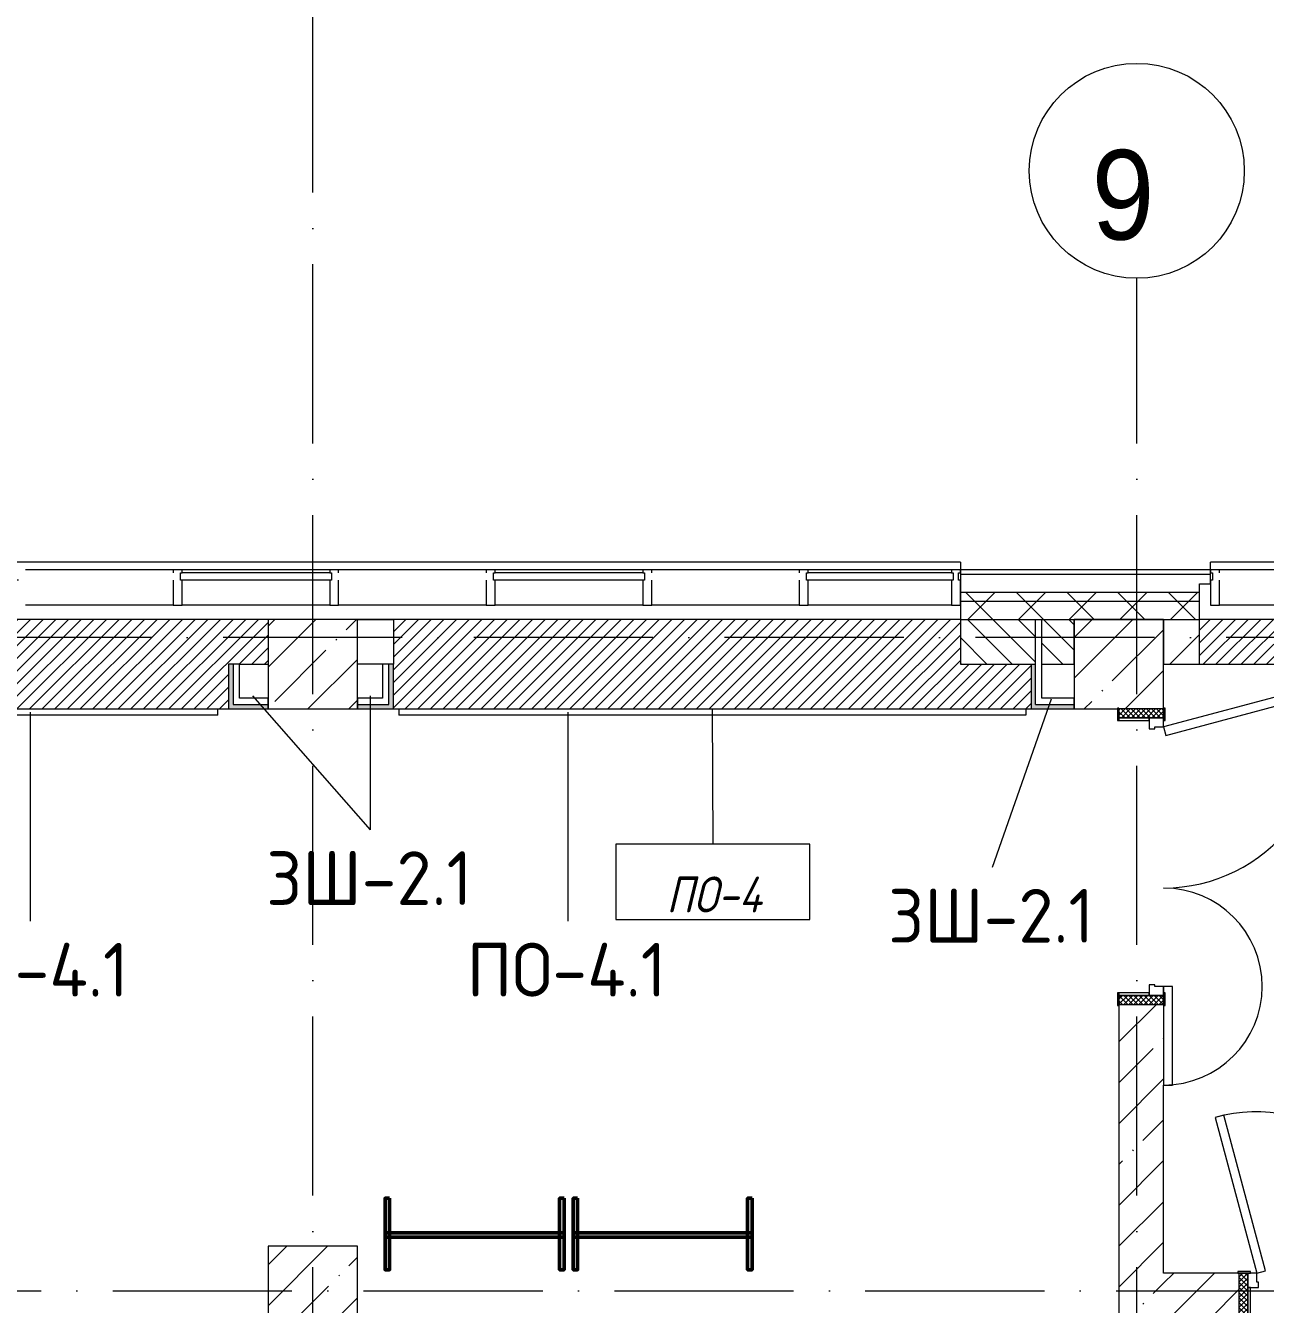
# Model space of a CAD drawing. Header units: millimetres. Extents: x -6467 to 105918, y -7090 to 92481.
# Drawn here: x 8247 to 15168, y 43906 to 51047 of the extents above; entities that cross this region are included whole.
import ezdxf

# ---------------------------------------------------------------- set-up
doc = ezdxf.new("R2010")
doc.units = ezdxf.units.MM
doc.linetypes.add('50_200_ШТРИХ_1Т_ш5_п1_п1_', pattern=[1400, 1000, -200, 0, -200])
for name, color, linetype, lineweight in [('A-DOOR', 7, 'Continuous', 9), ('A-DOOR-2', 7, 'Continuous', 5), ('A-DOOR-FRAM', 7, 'Continuous', 9), ('A-DOOR-FRAM-2', 7, 'Continuous', 5), ('A-FLOR', 7, 'Continuous', 9), ('A-FLOR-IDEN', 7, 'Continuous', 9), ('A-GLAZ', 7, 'Continuous', 5), ('A-GLAZ-CWMG', 7, 'Continuous', 9), ('A-GLAZ-CWMG-1', 7, 'Continuous', 20), ('A-WALL', 7, 'Continuous', 5), ('A-WALL-FNSH-1', 7, 'Continuous', 5), ('A-WALL-IDEN', 7, 'Continuous', 9), ('I-WALL', 7, 'Continuous', 5), ('S-COLS', 7, 'Continuous', 9), ('S-COLS-1', 7, 'Continuous', 5)]:
    doc.layers.add(name, color=color, linetype=linetype, lineweight=lineweight)
for name, color, linetype, lineweight, true_color in [('A-FLOR-PATT-1', 7, 'Continuous', 5, 0xd61c12), ('A-FLOR-PATT-4', 7, 'Continuous', 5, 0x0e5ada), ('A-WALL-1', 7, 'Continuous', 5, 0x77b143), ('мебель 2 этаж-1', 7, 'Continuous', 40, 0xaaaaaa), ('Оси-1', 7, 'Continuous', 20, 0xaaaaaa), ('Оси-2', 7, 'Continuous', 9, 0xaaaaaa), ('Оси-3', 7, '50_200_ШТРИХ_1Т_ш5_п1_п1_', 9, 0xaaaaaa), ('ТХ_функционал-10', 7, 'Continuous', 50, 0xaaaaaa)]:
    doc.layers.add(name, color=color, linetype=linetype, lineweight=lineweight, true_color=true_color)
doc.styles.add('Arial', font='arial.ttf', dxfattribs={"width": 0.9, "height": 500})
doc.styles.add('GOST Common', font='GOST_Common.ttf', dxfattribs={"height": 300})
doc.styles.add('GOST Common_I', font='GOST_Common Italic.ttf', dxfattribs={"width": 0.9, "height": 200})
pattern_1 = [(45, (0, 0), (-228.0985, 228.0985), []), (45, (228.1, 0), (-228.0985, 228.0985), [403.225, -80.645, 6.706, -73.939])]
pattern_2 = [(45, (0, 0), (-141.42136, 141.42136), []), (135, (0, 0), (-141.42136, -141.42136), [])]

# ---------------------------------------------------------------- blocks, each defined once
blk = doc.blocks.new('BSC_Колонна _Прямоугольная - 500х500-V10-АИ_План этажа Радиаторы_2')
at = {"layer": 'S-COLS-1'}
h = blk.add_hatch(dxfattribs=at)
h.set_pattern_fill('FP_38', color=256, style=0, pattern_type=2)
h.set_pattern_definition([(45, (-9850, -43981.04), (-228.0985, 228.0985), []), (45, (-9621.9, -43981.04), (-228.0985, 228.0985), [403.225, -80.645, 6.706, -73.939])])
h.paths.add_polyline_path([(-250, -250), (250, -250), (250, 250), (-250, 250)])
for p, q in [((250, 250), (-250, 250)), ((-250, 250), (-250, -250)), ((250, -250), (250, 250)), ((-250, -250), (250, -250))]:
    blk.add_line(p, q, dxfattribs=at)
blk = doc.blocks.new('110_Дверь_СКБ_2Ст_Внутренняя1 - СОШ_Д-01_Дв_1650_1350_x2100h_Лестничная клетка _из коридора_ EIS60-25230119-АИ_План этажа Радиаторы_2')
at = {"layer": 'A-DOOR-2'}
h = blk.add_hatch(dxfattribs=at)
h.set_pattern_fill('FP_118', color=256, style=0, pattern_type=2)
h.set_pattern_definition([(135, (1501.41, 189.685), (-14.14214, -14.14214), []), (225, (1501.41, 189.685), (14.14214, -14.14214), [])])
h.paths.add_polyline_path([(837.5, 125), (787.5, 125), (787.5, -125), (837.5, -125), (837.5, -19.5)])
at = {"layer": 'A-DOOR-FRAM-2'}
h = blk.add_hatch(dxfattribs=at)
h.set_pattern_fill('FP_119', color=256, style=0, pattern_type=2)
h.set_pattern_definition([(45, (-621.384, 189.685), (-14.1421, 14.1421), []), (135, (-621.384, 189.685), (-14.1421, -14.1421), [])])
h.paths.add_polyline_path([(-762.5, 125), (-812.5, 125), (-812.5, -125), (-762.5, -125), (-762.5, -19.5)])
at = {"layer": 'A-DOOR'}
for p, q in [((-897.1, 1007.3), (-945.4, 994.3)), ((-664.2, 137.9), (-897.1, 1007.3)), ((-945.4, 994.3), (-712.5, 125)), ((1287.5, 175), (737.5, 175)), ((737.5, 175), (737.5, 125)), ((1287.5, 125), (1287.5, 175)), ((-712.5, 125), (-664.2, 137.9)), ((737.5, 125), (1287.5, 125))]:
    blk.add_line(p, q, dxfattribs=at)
at = {"layer": 'A-DOOR-2'}
for centre, radius, end in [((-712.5, 125), 900, 105), ((737.5, 125), 550, 180)]:
    blk.add_arc(centre, radius, 0, end, dxfattribs=at)
at = {"layer": 'A-DOOR-FRAM'}
for p, q in [((-747.5, 133), (-817.5, 133)), ((-817.5, 133), (-817.5, 125)), ((-817.5, 125), (-747.5, 125)), ((-762.5, 125), (-812.5, 125)), ((-812.5, 125), (-812.5, -125)), ((-712.5, 125), (-762.5, 125)), ((-762.5, 125), (-762.5, 45)), ((-762.5, -125), (-762.5, 125)), ((-747.5, 125), (-762.5, 125)), ((-762.5, 125), (-762.5, 124)), ((-762.5, 124), (-747.5, 124)), ((-747.5, 125), (-747.5, 133)), ((-747.5, 124), (-747.5, 125)), ((-712.5, 75), (-712.5, 125)), ((-702.5, 75), (-712.5, 75)), ((-702.5, 45), (-702.5, 75)), ((737.5, 75), (727.5, 75)), ((727.5, 75), (727.5, 45)), ((737.5, 125), (737.5, 75)), ((787.5, 125), (737.5, 125)), ((842.5, 133), (772.5, 133)), ((772.5, 133), (772.5, 125)), ((787.5, 125), (772.5, 125)), ((772.5, 125), (772.5, 124)), ((772.5, 125), (842.5, 125)), ((772.5, 124), (787.5, 124)), ((787.5, 45), (787.5, 125)), ((837.5, 125), (787.5, 125)), ((787.5, 125), (787.5, -125)), ((787.5, 124), (787.5, 125)), ((837.5, -125), (837.5, 125)), ((842.5, 125), (842.5, 133)), ((-762.5, 45), (-702.5, 45)), ((-747.5, 45), (-762.5, 45)), ((-762.5, 45), (-762.5, -125)), ((-747.5, -125), (-747.5, 45)), ((727.5, 45), (787.5, 45)), ((787.5, 45), (772.5, 45)), ((772.5, 45), (772.5, -125)), ((787.5, -125), (787.5, 45)), ((-747.5, -125), (-817.5, -125)), ((-817.5, -125), (-817.5, -133)), ((-817.5, -133), (-747.5, -133)), ((-812.5, -125), (-762.5, -125)), ((-762.5, -125), (-747.5, -125)), ((-747.5, -133), (-747.5, -125)), ((772.5, -125), (787.5, -125)), ((842.5, -125), (772.5, -125)), ((772.5, -125), (772.5, -133)), ((772.5, -133), (842.5, -133)), ((787.5, -125), (837.5, -125)), ((842.5, -133), (842.5, -125))]:
    blk.add_line(p, q, dxfattribs=at)
blk = doc.blocks.new('Прямоугольный импост - Импост структурный с накладкой - 180мм-22882141-АИ_План этажа Радиаторы_2')
at = {"layer": 'A-GLAZ-CWMG-1'}
for p, q in [((-50, 40), (-50, 180)), ((-50, 180), (0, 180)), ((0, 180), (0, 40)), ((-40, 40), (-50, 40)), ((-50, -17), (-50, 0)), ((-50, 0), (-40, 0)), ((-40, 0), (-40, 40)), ((-10, 40), (-10, 0)), ((0, 40), (-10, 40)), ((-10, 0), (0, 0)), ((0, 0), (0, -17)), ((0, -17), (-50, -17))]:
    blk.add_line(p, q, dxfattribs=at)
blk = doc.blocks.new('Прямоугольный импост - Импост структурный с накладкой - 180мм-22881666-АИ_План этажа Радиаторы_2')
at = {"layer": 'A-GLAZ-CWMG'}
for p, q in [((6448.9, 48008), (5650, 48008)), ((6448.9, 47991), (5650, 47991)), ((6448.9, 47811), (5650, 47811))]:
    blk.add_line(p, q, dxfattribs=at)
blk = doc.blocks.new('Прямоугольный импост - Импост структурный с накладкой - 180мм-22512541-АИ_План этажа Радиаторы_2')
at = {"layer": 'A-GLAZ-CWMG-1'}
for p, q in [((-25, 40), (-25, 180)), ((-25, 180), (25, 180)), ((25, 180), (25, 40)), ((-25, -17), (-25, 0)), ((15, 40), (15, 0)), ((25, 40), (15, 40)), ((15, 0), (25, 0)), ((25, 0), (25, -17)), ((25, -17), (-25, -17))]:
    blk.add_line(p, q, dxfattribs=at)
blk = doc.blocks.new('Прямоугольный импост - Импост структурный с накладкой - 180мм-22881668-АИ_План этажа Радиаторы_2')
at = {"layer": 'A-GLAZ-CWMG'}
for p, q in [((12566.1, 48008), (11742.2, 48008)), ((12566.1, 47811), (11742.2, 47811))]:
    blk.add_line(p, q, dxfattribs=at)
blk = doc.blocks.new('Прямоугольный импост - Импост структурный с накладкой - 180мм-V245-АИ_План этажа Радиаторы_2')
at = {"layer": 'A-GLAZ-CWMG-1'}
for p, q in [((-25, 40), (-25, 180)), ((-25, 180), (25, 180)), ((25, 180), (25, 40)), ((-15, 40), (-25, 40)), ((-25, -17), (-25, 0)), ((-25, 0), (-15, 0)), ((-15, 0), (-15, 40)), ((25, 0), (25, -17)), ((25, -17), (-25, -17))]:
    blk.add_line(p, q, dxfattribs=at)
blk = doc.blocks.new('Прямоугольный импост - Импост структурный с накладкой - 180мм-V246-АИ_План этажа Радиаторы_2')
at = {"layer": 'A-GLAZ-CWMG'}
for p, q in [((11692.2, 48008), (10868.3, 48008)), ((11692.2, 47991), (10868.3, 47991)), ((11692.2, 47811), (10868.3, 47811))]:
    blk.add_line(p, q, dxfattribs=at)
blk = doc.blocks.new('Прямоугольный импост - Импост структурный с накладкой - 180мм-22512539-АИ_План этажа Радиаторы_2')
at = {"layer": 'A-GLAZ-CWMG'}
for p, q in [((15687, 48008), (14912, 48008)), ((15687, 47811), (14912, 47811))]:
    blk.add_line(p, q, dxfattribs=at)
blk = doc.blocks.new('Прямоугольный импост - Импост структурный с накладкой - 180мм-22512563-АИ_План этажа Радиаторы_2')
at = {"layer": 'A-GLAZ-CWMG-1'}
for p, q in [((0, 180), (-50, 180)), ((-50, 180), (-50, 40)), ((0, 40), (0, 180)), ((-50, 0), (-50, -17)), ((-10, 0), (-10, 40)), ((-10, 40), (0, 40)), ((0, 0), (-10, 0)), ((0, -17), (0, 0)), ((-50, -17), (0, -17))]:
    blk.add_line(p, q, dxfattribs=at)
blk = doc.blocks.new('Отлив_СКБ - Отлив витража-V409-АИ_План этажа Радиаторы_2')
at = {"layer": 'A-GLAZ'}
for p, q in [((0, 57), (0, 100)), ((875, 100), (0, 100)), ((875, 100), (875, 57)), ((0, 2), (10, 2)), ((865, 2), (875, 2))]:
    blk.add_line(p, q, dxfattribs=at)
blk = doc.blocks.new('Отлив_СКБ - Отлив витража-25813951-АИ_План этажа Радиаторы_2')
at = {"layer": 'A-GLAZ'}
for p, q in [((0, 57), (0, 100)), ((7855, 100), (0, 100)), ((7855, 100), (7855, 57)), ((30, 2), (848.9, 2)), ((1752.8, 2), (2596.7, 2)), ((3500.6, 2), (4344.4, 2)), ((5248.3, 2), (6092.2, 2)), ((6996.1, 2), (7815, 2)), ((7845, 2), (7855, 2)), ((838.9, 0), (40, 0)), ((2586.7, 0), (1762.8, 0)), ((4334.4, 0), (3510.6, 0)), ((6082.2, 0), (5258.3, 0)), ((7805, 0), (7006.1, 0))]:
    blk.add_line(p, q, dxfattribs=at)
blk = doc.blocks.new('мебель 2 этаж_001_023 Акустическая мобильная перегородка 800х25х1100 мм-28800769-АИ_План этажа Радиаторы_2')
at = {"layer": 'ТХ_функционал-10', "flags": 128}
for points in [[(0, -217.8), (25, -217.8), (25, 181), (0, 181)], [(974, -217.8), (999, -217.8), (999, 181), (974, 181)], [(0, -25), (999, -25), (999, 0), (0, 0)]]:
    blk.add_lwpolyline(points, close=True, dxfattribs=at)
blk = doc.blocks.new('мебель 2 этаж-28800768-АИ_План этажа Радиаторы_2')
at = {"rotation": 180}
for p in [(13516.1, 45996.2), (14566.1, 45996.2)]:
    blk.add_blockref('мебель 2 этаж_001_023 Акустическая мобильная перегородка 800х25х1100 мм-28800769-АИ_План этажа Радиаторы_2', p, dxfattribs=at)
blk = doc.blocks.new('Ось сетки - Круг_Ø6_00__ISO-2_5_0_9K_-17386508-АИ_План этажа Радиаторы_2')
at = {"layer": 'Оси-1'}
blk.add_circle((0, 0), 3, dxfattribs=at)
blk = doc.blocks.new('AAR_СКБ_Марка_Перекрытия_1 мм - Марка пола-27961726-АИ_План этажа Радиаторы_2')
at = {"layer": 'A-FLOR-IDEN'}
for p, q in [((2.723, 2.101), (-2.69, 2.101)), ((-2.69, 2.101), (-2.69, 0)), ((2.723, 0), (2.723, 2.101)), ((-2.69, 0), (2.723, 0))]:
    blk.add_line(p, q, dxfattribs=at)

msp = doc.modelspace()

# ---------------------------------------------------------------- hatches: boundary and pattern name
at = {"layer": 'A-FLOR-PATT-1'}
h = msp.add_hatch(dxfattribs=at)
h.set_pattern_fill('FP_362', color=256, style=0, pattern_type=2)
h.set_pattern_definition([(45, (7600, 47481.04), (-35.3553, 35.3553), [])])
h.paths.add_polyline_path([(9362.1, 47231), (9380, 47231), (9380, 47481), (9600, 47481), (9600, 47731), (5600, 47731), (5600, 47481), (5841.1, 47481), (5841.1, 47231), (6150.5, 47231)])
h = msp.add_hatch(dxfattribs=at)
h.set_pattern_fill('FP_363', color=256, style=0, pattern_type=2)
h.set_pattern_definition([(45, (12100, 47481.04), (-35.3553, 35.3553), [])])
h.paths.add_polyline_path([(12794.5, 47231), (13860, 47231), (13860, 47481), (13465, 47481), (13465, 47731), (10300, 47731), (10300, 47231)])
at = {"layer": 'A-FLOR-PATT-4'}
h = msp.add_hatch(dxfattribs=at)
h.set_pattern_fill('FP_353', color=256, style=0, pattern_type=2)
h.set_pattern_definition([(225, (15300, 47606.04), (35.3553, -35.3553), [])])
h.paths.add_polyline_path([(14800, 47481), (15800, 47481), (15800, 47731), (14800, 47731), (14800, 47555.3)])
at = {"layer": 'A-WALL'}
h = msp.add_hatch(dxfattribs=at)
h.set_pattern_fill('FP_125', color=256, style=0, pattern_type=2)
h.set_pattern_definition(pattern_2)
h.paths.add_polyline_path([(23650, 47831), (23700, 47831), (23700, 47881), (15800, 47881), (15800, 47831), (22760.4, 47831)])
h.paths.add_polyline_path([(14800, 47831), (14800, 47881), (13465, 47881), (13465, 47831), (14455.5, 47831)])
h.paths.add_polyline_path([(5600, 47831), (5600, 47881), (-2550, 47881), (-2550, 47831), (2828.5, 47831)])
h = msp.add_hatch(dxfattribs=at)
h.set_pattern_fill('FP_125', color=256, style=0, pattern_type=2)
h.set_pattern_definition(pattern_2)
h.paths.add_polyline_path([(23550, 47731), (23650, 47731), (23650, 47831), (15800, 47831), (15800, 47731), (22760.4, 47731)])
h.paths.add_polyline_path([(14800, 47731), (14800, 47831), (13465, 47831), (13465, 47731), (14455.5, 47731)])
h.paths.add_polyline_path([(5600, 47731), (5600, 47831), (-2450, 47831), (-2450, 47731), (2828.5, 47731)])
h = msp.add_hatch(dxfattribs=at)
h.set_pattern_fill('FP_1', color=256, style=0, pattern_type=2)
h.set_pattern_definition(pattern_1)
h.paths.add_polyline_path([(23050, 47481), (23550, 47481), (23550, 47731), (15800, 47731), (15800, 47481), (22760.4, 47481)])
h.paths.add_polyline_path([(14600, 47481), (14800, 47481), (14800, 47731), (14600, 47731), (14600, 47555.3)])
h = msp.add_hatch(dxfattribs=at)
h.set_pattern_fill('FP_1', color=256, style=0, pattern_type=2)
h.set_pattern_definition(pattern_1)
h.paths.add_polyline_path([(14350, 43831), (14600, 43831), (14600, 45581), (14350, 45581), (14350, 44739.5)])
h = msp.add_hatch(dxfattribs=at)
h.set_pattern_fill('FP_1', color=256, style=0, pattern_type=2)
h.set_pattern_definition(pattern_1)
h.paths.add_polyline_path([(23050, 43831), (23050, 44081), (16670, 44081), (16670, 43831), (22760.4, 43831)])
h.paths.add_polyline_path([(14750, 43831), (15020, 43831), (15020, 44081), (14600, 44081), (14600, 43831), (14627.5, 43831)])
at = {"layer": 'A-WALL-1'}
for points in [[(9405, 47256), (9405, 47481), (9380, 47481), (9380, 47256)], [(10300, 47231), (10300, 47481), (10275, 47481), (10275, 47231)], [(13885, 47256), (13885, 47481), (13860, 47481), (13860, 47256)], [(9600, 47231), (9600, 47256), (9380, 47256), (9380, 47231), (9472.5, 47231)], [(10100, 47231), (10275, 47231), (10275, 47256), (10100, 47256)], [(14100, 47231), (14100, 47256), (13860, 47256), (13860, 47231)]]:
    msp.add_hatch(color=256, dxfattribs=at).paths.add_polyline_path(points)
at = {"layer": 'I-WALL'}
h = msp.add_hatch(dxfattribs=at)
h.set_pattern_fill('FP_2', color=256, style=0, pattern_type=2)
h.set_pattern_definition([(135, (0, 0), (-70.71068, -70.71068), [])])
h.paths.add_polyline_path([(13920, 47481), (14100, 47481), (14100, 47731), (13920, 47731), (13920, 47555.3)])
h.paths.add_polyline_path([(13885, 47481), (13885, 47731), (13465, 47731), (13465, 47481), (13860, 47481)])
at = {"layer": 'S-COLS-1'}
h = msp.add_hatch(dxfattribs=at)
h.set_pattern_fill('FP_1', color=256, style=0, pattern_type=2)
h.set_pattern_definition(pattern_1)
h.paths.add_polyline_path([(9600, 47231), (10100, 47231), (10100, 47731), (9600, 47731), (9600, 47555.3)])
h = msp.add_hatch(dxfattribs=at)
h.set_pattern_fill('FP_1', color=256, style=0, pattern_type=2)
h.set_pattern_definition(pattern_1)
h.paths.add_polyline_path([(14100, 47231), (14342, 47231), (14342, 47236), (14350, 47236), (14350, 47231), (14600, 47231), (14600, 47731), (14100, 47731), (14100, 47481)])

# ---------------------------------------------------------------- linework, layer by layer
at = {"layer": 'A-FLOR'}
for p, q in [((9600, 47731), (5600, 47731)), ((13465, 47731), (10300, 47731)), ((10300, 47731), (10300, 47481)), ((15800, 47731), (14800, 47731)), ((9440, 47481), (9600, 47481)), ((14800, 47481), (15800, 47481)), ((5841.1, 47231), (9380, 47231)), ((10300, 47231), (13860, 47231))]:
    msp.add_line(p, q, dxfattribs=at)
at = {"layer": 'A-FLOR-IDEN'}
msp.add_line((12080, 47231), (12083.4, 46475.5), dxfattribs=at)
at = {"layer": 'A-WALL'}
for p, q in [((14862, 47981), (13465, 47981)), ((14800, 47881), (13465, 47881)), ((14800, 47831), (13465, 47831)), ((10300, 47731), (10100, 47731)), ((10100, 47731), (10300, 47731)), ((13465, 47731), (13465, 47481)), ((13465, 47731), (14100, 47731)), ((13885, 47256), (13885, 47731)), ((13920, 47291), (13920, 47731)), ((14100, 47481), (14100, 47731)), ((14600, 47731), (14600, 47481)), ((14800, 47481), (14800, 47731)), ((9440, 47481), (9405, 47481)), ((9405, 47481), (9405, 47256)), ((9440, 47291), (9440, 47481)), ((10240, 47481), (10100, 47481)), ((10240, 47481), (10240, 47291)), ((10275, 47481), (10240, 47481)), ((10275, 47256), (10275, 47481)), ((13465, 47481), (13885, 47481)), ((13920, 47481), (14100, 47481)), ((14600, 47481), (14800, 47481)), ((9600, 47291), (9440, 47291)), ((9600, 47256), (9600, 47291)), ((10240, 47291), (10100, 47291)), ((10100, 47291), (10100, 47256)), ((14100, 47291), (13920, 47291)), ((14100, 47256), (14100, 47291)), ((9320, 47196), (9320, 47231)), ((9405, 47256), (9600, 47256)), ((10100, 47256), (10275, 47256)), ((10330, 47231), (10330, 47196)), ((13830, 47231), (13830, 47196)), ((13885, 47256), (14100, 47256)), ((9320, 47196), (5871.1, 47196)), ((13830, 47196), (10330, 47196)), ((14350, 45576), (14350, 38731)), ((14600, 44081), (14600, 45131)), ((15015, 44081), (14600, 44081))]:
    msp.add_line(p, q, dxfattribs=at)
at = {"layer": 'A-WALL-FNSH-1'}
for p, q in [((14862, 48008), (13465, 48008)), ((13465, 48008), (13465, 47731)), ((14862, 47930.2), (14862, 48008)), ((14800, 47731), (14800, 47930.2)), ((14800, 47930.2), (14862, 47930.2)), ((14100, 47731), (14800, 47731)), ((9405, 47481), (9380, 47481)), ((9380, 47481), (9380, 47231)), ((10300, 47481), (10275, 47481)), ((10300, 47231), (10300, 47481)), ((13860, 47481), (13860, 47231)), ((9380, 47231), (9600, 47231)), ((9600, 47231), (9600, 47256)), ((10100, 47256), (10100, 47231)), ((10100, 47231), (10300, 47231)), ((13860, 47231), (14100, 47231)), ((14100, 47231), (14100, 47256))]:
    msp.add_line(p, q, dxfattribs=at)
at = {"layer": 'A-WALL-IDEN'}
for p, q in [((9514, 47304.7), (10171.2, 46556.7)), ((10171.2, 47304.7), (10171.2, 46556.7)), ((13971.2, 47285.9), (13643, 46346.6)), ((8271.8, 47213.5), (8271.8, 46045.3)), ((11274, 47213.5), (11274, 46045.3))]:
    msp.add_line(p, q, dxfattribs=at)
at = {"layer": 'S-COLS'}
msp.add_line((14100, 47731), (14100, 47481), dxfattribs=at)
at = {"layer": 'S-COLS-1'}
for p, q in [((10100, 47731), (9600, 47731)), ((9600, 47731), (9600, 47231)), ((10100, 47231), (10100, 47731)), ((14600, 47731), (14100, 47731)), ((14600, 47236), (14600, 47731)), ((14100, 47481), (14100, 47231)), ((9600, 47231), (10100, 47231)), ((14100, 47231), (14342, 47231))]:
    msp.add_line(p, q, dxfattribs=at)
at = {"layer": 'Оси-3'}
for p, q in [((9850, -5889.7), (9850, 91281)), ((14450, -5889.7), (14450, 49636.1)), ((25750, 47631), (-5267.3, 47631)), ((-5267.3, 43981), (25750, 43981))]:
    msp.add_line(p, q, dxfattribs=at)

# ---------------------------------------------------------------- block references
at = {"layer": 'A-DOOR-2', "rotation": 269.9999999999999}
msp.add_blockref('110_Дверь_СКБ_2Ст_Внутренняя1 - СОШ_Д-01_Дв_1650_1350_x2100h_Лестничная клетка _из коридора_ EIS60-25230119-АИ_План этажа Радиаторы_2', (14475, 46418.5), dxfattribs=at)
at = {"layer": 'A-DOOR-2'}
msp.add_blockref('110_Дверь_СКБ_2Ст_Внутренняя1 - СОШ_Д-01_Дв_1650_1350_x2100h_Лестничная клетка _из коридора_ EIS60-25230119-АИ_План этажа Радиаторы_2', (15832.5, 43956), dxfattribs=at)
at = {"layer": 'A-FLOR-IDEN', "xscale": 199.9999999999999, "yscale": 199.9999999999999, "zscale": 199.9999999999999}
msp.add_blockref('AAR_СКБ_Марка_Перекрытия_1 мм - Марка пола-27961726-АИ_План этажа Радиаторы_2', (12080, 46055.3), dxfattribs=at)
at = {"layer": 'A-GLAZ'}
for name, p in [('Отлив_СКБ - Отлив витража-25813951-АИ_План этажа Радиаторы_2', (5610, 47951)), ('Отлив_СКБ - Отлив витража-V409-АИ_План этажа Радиаторы_2', (14862, 47951))]:
    msp.add_blockref(name, p, dxfattribs=at)
at = {"layer": 'A-GLAZ-CWMG'}
for name, p in [('Прямоугольный импост - Импост структурный с накладкой - 180мм-22881668-АИ_План этажа Радиаторы_2', (-3495.6, 0)), ('Прямоугольный импост - Импост структурный с накладкой - 180мм-V246-АИ_План этажа Радиаторы_2', (-1747.8, 0)), ('Прямоугольный импост - Импост структурный с накладкой - 180мм-22881668-АИ_План этажа Радиаторы_2', (-1747.8, 0)), ('Прямоугольный импост - Импост структурный с накладкой - 180мм-V246-АИ_План этажа Радиаторы_2', (0, 0)), ('Прямоугольный импост - Импост структурный с накладкой - 180мм-22881668-АИ_План этажа Радиаторы_2', (0, 0)), ('Прямоугольный импост - Импост структурный с накладкой - 180мм-22881666-АИ_План этажа Радиаторы_2', (6966.1, 0)), ('Прямоугольный импост - Импост структурный с накладкой - 180мм-22512539-АИ_План этажа Радиаторы_2', (0, 0))]:
    msp.add_blockref(name, p, dxfattribs=at)
at = {"layer": 'A-GLAZ-CWMG', "extrusion": (0, 0, -1), "rotation": 180}
for name, p in [('Прямоугольный импост - Импост структурный с накладкой - 180мм-22512541-АИ_План этажа Радиаторы_2', (-9095.6, 47991)), ('Прямоугольный импост - Импост структурный с накладкой - 180мм-V245-АИ_План этажа Радиаторы_2', (-9969.4, 47991)), ('Прямоугольный импост - Импост структурный с накладкой - 180мм-22512541-АИ_План этажа Радиаторы_2', (-10843.3, 47991)), ('Прямоугольный импост - Импост структурный с накладкой - 180мм-V245-АИ_План этажа Радиаторы_2', (-11717.2, 47991)), ('Прямоугольный импост - Импост структурный с накладкой - 180мм-22512541-АИ_План этажа Радиаторы_2', (-12591.1, 47991)), ('Прямоугольный импост - Импост структурный с накладкой - 180мм-22882141-АИ_План этажа Радиаторы_2', (-13465, 47991))]:
    msp.add_blockref(name, p, dxfattribs=at)
at = {"layer": 'A-GLAZ-CWMG', "rotation": 180}
msp.add_blockref('Прямоугольный импост - Импост структурный с накладкой - 180мм-22512563-АИ_План этажа Радиаторы_2', (14862, 47991), dxfattribs=at)
at = {"layer": 'S-COLS'}
msp.add_blockref('BSC_Колонна _Прямоугольная - 500х500-V10-АИ_План этажа Радиаторы_2', (9850, 43981), dxfattribs=at)
at = {"layer": 'мебель 2 этаж-1'}
msp.add_blockref('мебель 2 этаж-28800768-АИ_План этажа Радиаторы_2', (-2263.5, -1715.2), dxfattribs=at)
at = {"layer": 'Оси-1', "xscale": 199.9999999999999, "yscale": 199.9999999999999, "zscale": 199.9999999999999}
msp.add_blockref('Ось сетки - Круг_Ø6_00__ISO-2_5_0_9K_-17386508-АИ_План этажа Радиаторы_2', (14450, 50236.1), dxfattribs=at)

# ---------------------------------------------------------------- texts
at = {"layer": 'A-FLOR-IDEN', "insert": (12090.2, 46195.1), "char_height": 200, "width": 572.4, "attachment_point": 5, "line_spacing_factor": 1.022766, "style": 'GOST Common_I'}
msp.add_mtext('\\pt180,360,540,720,900,1080,1260,1440,1620,1800,1980,2160,2340,2520,2700,2880,3060,3240,3420,3600,3780,3960,4140,4320,4500,4680,4860,5040,5220,5400,5580,5760;ПО-4', dxfattribs=at)
at = {"layer": 'A-WALL-IDEN', "char_height": 300, "attachment_point": 2, "line_spacing_factor": 1.022766, "style": 'GOST Common'}
for s, insert, width in [('\\pt80.001,159.999,240,320.001,399.999,480,560.001,639.999,720,800.001,879.999,960,1040.001,1119.999,1200,1280.001,1359.999,1440,1520.001,1599.999,1680,1760.001,1839.999,1920,2000.001,2079.999,2160,2240.001,2319.999,2400,2480.001,2559.999;ЗШ-2.1', (10165.2, 46436.2), 1190), ('\\pt80.001,159.999,240,320.001,399.999,480,560.001,639.999,720,800.001,879.999,960,1040.001,1119.999,1200,1280.001,1359.999,1440,1520.001,1599.999,1680,1760.001,1839.999,1920,2000.001,2079.999,2160,2240.001,2319.999,2400,2480.001,2559.999;ЗШ-2.1', (10165.2, 46436.2), 1190), ('\\pt80.001,159.999,240,320.001,399.999,480,560.001,639.999,720,800.001,879.999,960,1040.001,1119.999,1200,1280.001,1359.999,1440,1520.001,1599.999,1680,1760.001,1839.999,1920,2000.001,2079.999,2160,2240.001,2319.999,2400,2480.001,2559.999;ЗШ-2.1', (13637, 46226.1), 1190), ('\\pt80.001,159.999,240,320.001,399.999,480,560.001,639.999,720,800.001,879.999,960,1040.001,1119.999,1200,1280.001,1359.999,1440,1520.001,1599.999,1680,1760.001,1839.999,1920,2000.001,2079.999,2160,2240.001,2319.999,2400,2480.001,2559.999;ПО-4.1', (8264.8, 45924.9), 1178), ('\\pt80.001,159.999,240,320.001,399.999,480,560.001,639.999,720,800.001,879.999,960,1040.001,1119.999,1200,1280.001,1359.999,1440,1520.001,1599.999,1680,1760.001,1839.999,1920,2000.001,2079.999,2160,2240.001,2319.999,2400,2480.001,2559.999;ПО-4.1', (11267, 45924.9), 1178)]:
    msp.add_mtext(s, dxfattribs=dict(at, insert=insert, width=width))
at = {"layer": 'Оси-2', "insert": (14373.1, 50098.6), "char_height": 500, "width": 358.2, "attachment_point": 5, "line_spacing_factor": 0.936439, "style": 'Arial'}
msp.add_mtext('\\pt2286,4572,6858,9144,11430,13716,16002,18288,20574,22860,25146,27432,29718,32004,34290,36576,38862,41148,43434,45720,48006,50292,52578,54864,57150,59436,61722,64008,66294,68580,70866,73152;9', dxfattribs=at)

doc.saveas('drawing.dxf')
